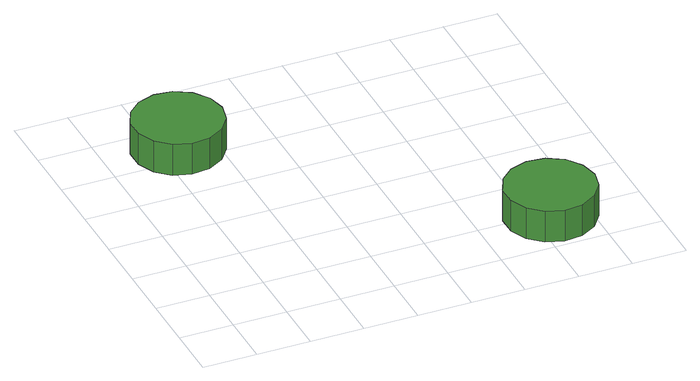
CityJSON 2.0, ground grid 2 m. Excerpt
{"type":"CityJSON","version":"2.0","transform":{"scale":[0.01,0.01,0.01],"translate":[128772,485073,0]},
"CityObjects":{
"tree1":{"type":"SolitaryVegetationObject","attributes":{"function":"something"},"geometry":[{"type":"MultiSurface","lod":"1","boundaries":[[[0,1,2,3,4,5,6,7,8,9,10,11,12,13,14]],[[15,16,17,18,19,20,21,22,23,24,25,26,27,28,29]],[[0,29,28,1]],[[1,28,27,2]],[[2,27,26,3]],[[3,26,25,4]],[[4,25,24,5]],[[5,24,23,6]],[[6,23,22,7]],[[7,22,21,8]],[[8,21,20,9]],[[9,20,19,10]],[[10,19,18,11]],[[11,18,17,12]],[[12,17,16,13]],[[13,16,15,14]],[[14,15,29,0]]]}]},
"tree2":{"type":"SolitaryVegetationObject","attributes":{"function":"something"},"geometry":[{"type":"MultiSurface","lod":"1","boundaries":[[[30,31,32,33,34,35,36,37,38,39,40,41,42,43,44]],[[45,46,47,48,49,50,51,52,53,54,55,56,57,58,59]],[[30,59,58,31]],[[31,58,57,32]],[[32,57,56,33]],[[33,56,55,34]],[[34,55,54,35]],[[35,54,53,36]],[[36,53,52,37]],[[37,52,51,38]],[[38,51,50,39]],[[39,50,49,40]],[[40,49,48,41]],[[41,48,47,42]],[[42,47,46,43]],[[43,46,45,44]],[[44,45,59,30]]]}]}
},
"vertices":[
[425,1059,179],[410,1126,179],[370,1182,179],[310,1217,179],[242,1224,179],[176,1202,179],[125,1156,179],[97,1093,179],[97,1024,179],[125,961,179],[176,915,179],[242,894,179],[310,901,179],[370,936,179],[410,991,179],[410,991,54],[370,936,54],[310,901,54],[242,894,54],[176,915,54],[125,961,54],[97,1024,54],[97,1093,54],[125,1156,54],[176,1202,54],[242,1224,54],[310,1217,54],[370,1182,54],[410,1126,54],[425,1059,54],
[1429,186,167],[1414,253,167],[1374,309,167],[1314,343,167],[1245,351,167],[1180,329,167],[1129,283,167],[1101,220,167],[1101,151,167],[1129,88,167],[1180,42,167],[1245,21,167],[1314,28,167],[1374,63,167],[1414,118,167],[1414,118,42],[1374,63,42],[1314,28,42],[1245,21,42],[1180,42,42],[1129,88,42],[1101,151,42],[1101,220,42],[1129,283,42],[1180,329,42],[1245,351,42],[1314,343,42],[1374,309,42],[1414,253,42],[1429,186,42]
]}
